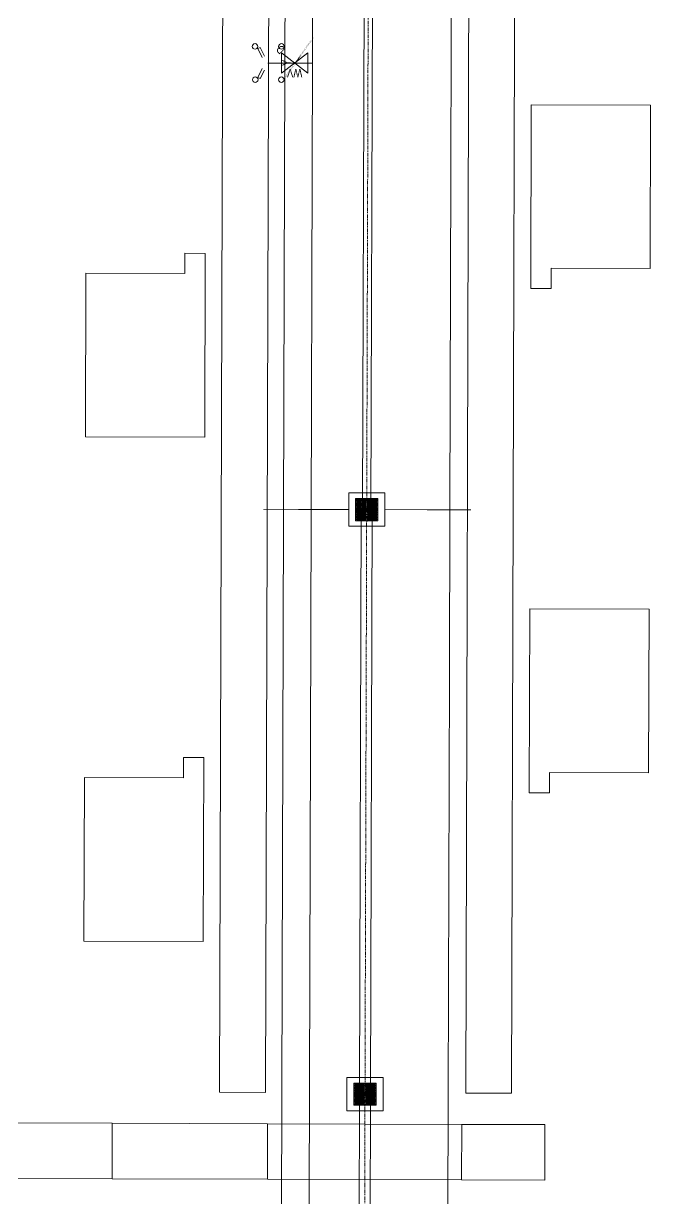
# Model space of a CAD drawing. Header units: feet. Extents: x 2383389 to 2386040, y 1992760 to 1995674.
# Drawn here: x 2384750.3 to 2384863.3, y 1993427.6 to 1993639.5 of the extents above; entities that cross this region are included whole.
import ezdxf
from ezdxf.enums import TextEntityAlignment as Align
from ezdxf.lldxf.tags import DXFTag

# ---------------------------------------------------------------- set-up
doc = ezdxf.new("R2010")
doc.units = ezdxf.units.FT
doc.header["$MEASUREMENT"] = 0
doc.linetypes.add('PHANTOM2', pattern=[1.25, 0.625, -0.125, 0.125, -0.125, 0.125, -0.125])
for name, color, linetype, lineweight in [('C-BLDG-SLAB', 140, 'Continuous', 0), ('C-FIRE-PIPE-12IN', 140, "UT-FIRE12''", 0), ('C-FIRE-STRC', 140, 'Continuous', 0)]:
    doc.layers.add(name, color=color, linetype=linetype, lineweight=lineweight)
for name, color, linetype, lineweight, true_color in [('C-PRKG-CONC', 1, 'Continuous', 0, 0xff0000), ('C-STRM-PIPE', 7, 'Continuous', 0, 0x00cc33), ('C-STRM-PIPE-PH2', 7, 'Continuous', 0, 0x00cc33), ('C-STRM-STRC', 7, 'Continuous', 0, 0x00cc33)]:
    doc.layers.add(name, color=color, linetype=linetype, lineweight=lineweight, true_color=true_color)
doc.layers.add('CJ-TOPO-PIPE', color=11, linetype='PHANTOM2')
doc.layers.add('CJ-TOPO-PIPE-RACK', color=8, linetype='Continuous')
doc.styles.add('_sys_ls_Arial Narrow', font='ARIALN.TTF', dxfattribs={"height": 1})
doc.styles.add('PFI_100', font='ARIALN.TTF', dxfattribs={"height": 0.03048})
tags = doc.linetypes.add("UT-FIRE12''", pattern='A,1.25,-0.05,["12\'\'F",_sys_ls_Arial Narrow,S=0.1,R=0,X=-0.05,Y=-0.04],-0.2', length=1.5).pattern_tags.tags
tags[15:16] = [DXFTag(74, 4), DXFTag(75, 0), DXFTag(340, '0'), DXFTag(46, 0.03937), DXFTag(50, 0.0), DXFTag(44, 0.0), DXFTag(45, 0.0)]
tags[4:5] = [DXFTag(74, 4), DXFTag(75, 0), DXFTag(340, '0'), DXFTag(46, 0.03937), DXFTag(50, 0.0), DXFTag(44, 0.0), DXFTag(45, 0.0)]

msp = doc.modelspace()

# ---------------------------------------------------------------- linework, layer by layer
at = {"layer": 'C-BLDG-SLAB', "flags": 128}
for points in [[(2384841.83684, 1993624.85704), (2384841.7401, 1993591.69051), (2384845.40675, 1993591.67981), (2384845.41744, 1993595.34647), (2384863.2507, 1993595.29445), (2384863.33675, 1993624.79432)], [(2384782.97747, 1993564.87506), (2384783.07421, 1993598.04158), (2384779.40756, 1993598.05228), (2384779.39687, 1993594.38563), (2384761.56361, 1993594.43765), (2384761.47756, 1993564.93777)], [(2384841.57153, 1993533.89909), (2384841.47478, 1993500.73256), (2384845.14144, 1993500.72187), (2384845.15213, 1993504.38852), (2384862.98539, 1993504.3365), (2384863.07144, 1993533.83638)], [(2384782.71216, 1993473.91711), (2384782.8089, 1993507.08364), (2384779.14225, 1993507.09433), (2384779.13156, 1993503.42768), (2384761.2983, 1993503.4797), (2384761.21225, 1993473.97982)]]:
    msp.add_lwpolyline(points, close=True, dxfattribs=at)
at = {"layer": 'C-FIRE-PIPE-12IN'}
msp.add_lwpolyline([(2384800.12693, 1992850.13847), (2384803.2604, 1993921.86638)], dxfattribs=at)
at = {"layer": 'C-FIRE-PIPE-12IN', "flags": 128}
msp.add_lwpolyline([(2384794.37498, 1993632.36139), (2384802.41395, 1993632.36139)], dxfattribs=at)
at = {"layer": 'C-FIRE-STRC', "linetype": 'ByBlock', "lineweight": 0}
for p, q in [((2384792.96873, 1993635.17389), (2384792.54947, 1993634.96425)), ((2384792.54947, 1993634.96425), (2384793.36268, 1993633.33784)), ((2384793.74609, 1993633.61917), (2384792.96873, 1993635.17389)), ((2384796.79485, 1993630.51237), (2384801.57917, 1993634.21041)), ((2384796.79485, 1993634.21041), (2384796.79485, 1993630.51237)), ((2384801.57917, 1993630.51237), (2384796.79485, 1993634.21041)), ((2384801.57917, 1993634.21041), (2384801.57917, 1993630.51237)), ((2384793.36291, 1993631.38539), (2384792.54947, 1993629.75852)), ((2384792.96873, 1993629.54889), (2384792.54947, 1993629.75852)), ((2384793.74609, 1993631.1036), (2384792.96873, 1993629.54889))]:
    msp.add_line(p, q, dxfattribs=at)
at = {"layer": 'C-FIRE-STRC'}
for centre in [(2384792.042, 1993635.36139), (2384796.80615, 1993635.36139), (2384792.08537, 1993629.36139), (2384796.79267, 1993629.36139)]:
    msp.add_circle(centre, 0.5, dxfattribs=at)
at = {"layer": 'C-PRKG-CONC'}
for points, elevation in [([(2384826.0338, 1993159.33363), (2384826.21086, 1993220.0346), (2384826.29897, 1993250.24421), (2384826.4763, 1993311.03752), (2384826.5645, 1993341.27589), (2384826.74156, 1993401.97764), (2384826.87093, 1993446.33121), (2384827.0911, 1993521.81217), (2384827.17903, 1993551.95854), (2384827.35626, 1993612.71837), (2384827.42438, 1993636.07419), (2384827.68971, 1993727.03678)], 284.15485), ([(2384797.46185, 1993648.96193), (2384797.35627, 1993612.76711), (2384796.872, 1993446.74059), (2384796.74103, 1993401.84086), (2384796.56258, 1993340.66034), (2384796.29833, 1993250.06818), (2384796.21131, 1993220.23498), (2384795.94525, 1993129.02104)], 280.58)]:
    msp.add_lwpolyline(points, dxfattribs=dict(at, elevation=elevation))
at = {"layer": 'C-PRKG-CONC', "flags": 128}
for points in [[(2384838.88908, 1993658.0434), (2384838.27223, 1993446.56709), (2384830.02008, 1993446.59116)], [(2384786.25908, 1993649.22965), (2384785.66839, 1993446.72053)], [(2384793.91835, 1993446.69622), (2384794.50904, 1993649.20559)], [(2384838.86292, 1993649.07622), (2384830.61296, 1993649.10028), (2384830.02227, 1993446.59116)], [(2384785.66839, 1993446.72053), (2384794.00168, 1993446.69622)]]:
    msp.add_lwpolyline(points, dxfattribs=at)
at = {"layer": 'C-STRM-PIPE', "color": 102, "linetype": 'Continuous', "lineweight": 0, "true_color": 0x00cc33}
for p, q in [((2384811.71298, 1993649.32964), (2384811.42858, 1993551.8257)), ((2384813.21298, 1993649.32527), (2384812.92857, 1993551.82133)), ((2384811.17858, 1993551.82643), (2384810.87104, 1993446.39156)), ((2384813.17857, 1993551.8206), (2384812.87103, 1993446.38572)), ((2384810.87104, 1993446.39156), (2384810.5635, 1993340.95606)), ((2384812.87103, 1993446.38572), (2384812.56349, 1993340.95023))]:
    msp.add_line(p, q, dxfattribs=at)
at = {"layer": 'C-STRM-PIPE-PH2', "const_width": 0.1524, "flags": 128}
for points in [[(2384808.9265, 1993551.83075), (2384793.55847, 1993551.87557)], [(2384815.42649, 1993551.81932), (2384830.99574, 1993551.7739)]]:
    msp.add_lwpolyline(points, dxfattribs=at)
at = {"layer": 'C-STRM-STRC'}
for points in [[(2384815.42997, 1993554.822, 0), (2384815.42717, 1993548.822, 0), (2384808.92717, 1993548.82503, 0), (2384808.92997, 1993554.82503, 0), (2384815.42997, 1993554.822, 0)], [(2384814.17951, 1993553.82258, 0), (2384814.17764, 1993549.82258, 0), (2384810.17764, 1993549.82445, 0), (2384810.17951, 1993553.82445, 0), (2384814.17951, 1993553.82258, 0)], [(2384810.32618, 1993553.00085, 0), (2384810.32612, 1993552.8734, 0), (2384811.13985, 1993552.87302, 0), (2384811.13991, 1993553.00047, 0), (2384810.32618, 1993553.00085, 0)], [(2384810.32629, 1993553.22634, 0), (2384810.32623, 1993553.09889, 0), (2384811.13995, 1993553.09851, 0), (2384811.14001, 1993553.22596, 0), (2384810.32629, 1993553.22634, 0)], [(2384810.32639, 1993553.45183, 0), (2384810.32633, 1993553.32438, 0), (2384811.14006, 1993553.324, 0), (2384811.14012, 1993553.45145, 0), (2384810.32639, 1993553.45183, 0)], [(2384810.3265, 1993553.67732, 0), (2384810.32644, 1993553.54987, 0), (2384811.14016, 1993553.54949, 0), (2384811.14022, 1993553.67694, 0), (2384810.3265, 1993553.67732, 0)], [(2384811.21834, 1993553.00043, 0), (2384811.21828, 1993552.87298, 0), (2384812.032, 1993552.8726, 0), (2384812.03206, 1993553.00005, 0), (2384811.21834, 1993553.00043, 0)], [(2384811.21844, 1993553.22592, 0), (2384811.21838, 1993553.09847, 0), (2384812.03211, 1993553.09809, 0), (2384812.03217, 1993553.22554, 0), (2384811.21844, 1993553.22592, 0)], [(2384811.21855, 1993553.45141, 0), (2384811.21849, 1993553.32396, 0), (2384812.03221, 1993553.32358, 0), (2384812.03227, 1993553.45103, 0), (2384811.21855, 1993553.45141, 0)], [(2384811.21865, 1993553.6769, 0), (2384811.21859, 1993553.54945, 0), (2384812.03232, 1993553.54907, 0), (2384812.03238, 1993553.67652, 0), (2384811.21865, 1993553.6769, 0)], [(2384812.32618, 1993552.99992, 0), (2384812.32612, 1993552.87247, 0), (2384813.13985, 1993552.87209, 0), (2384813.13991, 1993552.99954, 0), (2384812.32618, 1993552.99992, 0)], [(2384812.32629, 1993553.22541, 0), (2384812.32623, 1993553.09796, 0), (2384813.13995, 1993553.09758, 0), (2384813.14001, 1993553.22503, 0), (2384812.32629, 1993553.22541, 0)], [(2384812.32639, 1993553.4509, 0), (2384812.32633, 1993553.32345, 0), (2384813.14006, 1993553.32307, 0), (2384813.14012, 1993553.45052, 0), (2384812.32639, 1993553.4509, 0)], [(2384812.3265, 1993553.67639, 0), (2384812.32644, 1993553.54894, 0), (2384813.14016, 1993553.54856, 0), (2384813.14022, 1993553.67601, 0), (2384812.3265, 1993553.67639, 0)], [(2384813.21834, 1993552.9995, 0), (2384813.21828, 1993552.87205, 0), (2384814.032, 1993552.87167, 0), (2384814.03206, 1993552.99912, 0), (2384813.21834, 1993552.9995, 0)], [(2384813.21844, 1993553.22499, 0), (2384813.21838, 1993553.09754, 0), (2384814.03211, 1993553.09716, 0), (2384814.03217, 1993553.22461, 0), (2384813.21844, 1993553.22499, 0)], [(2384813.21855, 1993553.45048, 0), (2384813.21849, 1993553.32303, 0), (2384814.03221, 1993553.32265, 0), (2384814.03227, 1993553.4501, 0), (2384813.21855, 1993553.45048, 0)], [(2384813.21865, 1993553.67597, 0), (2384813.21859, 1993553.54852, 0), (2384814.03232, 1993553.54814, 0), (2384814.03238, 1993553.67559, 0), (2384813.21865, 1993553.67597, 0)], [(2384810.32514, 1993550.77536, 0), (2384810.32508, 1993550.64791, 0), (2384811.13881, 1993550.64753, 0), (2384811.13887, 1993550.77498, 0), (2384810.32514, 1993550.77536, 0)], [(2384810.32525, 1993551.00085, 0), (2384810.32519, 1993550.8734, 0), (2384811.13891, 1993550.87302, 0), (2384811.13897, 1993551.00047, 0), (2384810.32525, 1993551.00085, 0)], [(2384810.32535, 1993551.22634, 0), (2384810.32529, 1993551.09889, 0), (2384811.13902, 1993551.09851, 0), (2384811.13908, 1993551.22596, 0), (2384810.32535, 1993551.22634, 0)], [(2384810.32546, 1993551.45183, 0), (2384810.3254, 1993551.32438, 0), (2384811.13912, 1993551.324, 0), (2384811.13918, 1993551.45145, 0), (2384810.32546, 1993551.45183, 0)], [(2384810.32556, 1993551.67732, 0), (2384810.3255, 1993551.54987, 0), (2384811.13923, 1993551.54949, 0), (2384811.13929, 1993551.67694, 0), (2384810.32556, 1993551.67732, 0)], [(2384810.32566, 1993551.8734, 0), (2384810.3256, 1993551.74595, 0), (2384811.13932, 1993551.74557, 0), (2384811.13938, 1993551.87302, 0), (2384810.32566, 1993551.8734, 0)], [(2384810.32576, 1993552.09889, 0), (2384810.3257, 1993551.97144, 0), (2384811.13943, 1993551.97106, 0), (2384811.13949, 1993552.09851, 0), (2384810.32576, 1993552.09889, 0)], [(2384810.32587, 1993552.32438, 0), (2384810.32581, 1993552.19693, 0), (2384811.13953, 1993552.19655, 0), (2384811.13959, 1993552.324, 0), (2384810.32587, 1993552.32438, 0)], [(2384810.32597, 1993552.54987, 0), (2384810.32591, 1993552.42242, 0), (2384811.13964, 1993552.42204, 0), (2384811.1397, 1993552.54949, 0), (2384810.32597, 1993552.54987, 0)], [(2384810.32608, 1993552.77536, 0), (2384810.32602, 1993552.64791, 0), (2384811.13974, 1993552.64753, 0), (2384811.1398, 1993552.77498, 0), (2384810.32608, 1993552.77536, 0)], [(2384811.2173, 1993550.77494, 0), (2384811.21724, 1993550.64749, 0), (2384812.03097, 1993550.64711, 0), (2384812.03103, 1993550.77456, 0), (2384811.2173, 1993550.77494, 0)], [(2384811.21741, 1993551.00043, 0), (2384811.21735, 1993550.87298, 0), (2384812.03107, 1993550.8726, 0), (2384812.03113, 1993551.00005, 0), (2384811.21741, 1993551.00043, 0)], [(2384811.21751, 1993551.22592, 0), (2384811.21745, 1993551.09847, 0), (2384812.03118, 1993551.09809, 0), (2384812.03124, 1993551.22554, 0), (2384811.21751, 1993551.22592, 0)], [(2384811.21762, 1993551.45141, 0), (2384811.21756, 1993551.32396, 0), (2384812.03128, 1993551.32358, 0), (2384812.03134, 1993551.45103, 0), (2384811.21762, 1993551.45141, 0)], [(2384811.21772, 1993551.6769, 0), (2384811.21766, 1993551.54945, 0), (2384812.03139, 1993551.54907, 0), (2384812.03145, 1993551.67652, 0), (2384811.21772, 1993551.6769, 0)], [(2384811.21781, 1993551.87298, 0), (2384811.21775, 1993551.74553, 0), (2384812.03148, 1993551.74515, 0), (2384812.03154, 1993551.8726, 0), (2384811.21781, 1993551.87298, 0)], [(2384811.21792, 1993552.09847, 0), (2384811.21786, 1993551.97102, 0), (2384812.03158, 1993551.97064, 0), (2384812.03164, 1993552.09809, 0), (2384811.21792, 1993552.09847, 0)], [(2384811.21802, 1993552.32396, 0), (2384811.21796, 1993552.19651, 0), (2384812.03169, 1993552.19613, 0), (2384812.03175, 1993552.32358, 0), (2384811.21802, 1993552.32396, 0)], [(2384811.21813, 1993552.54945, 0), (2384811.21807, 1993552.422, 0), (2384812.03179, 1993552.42162, 0), (2384812.03185, 1993552.54907, 0), (2384811.21813, 1993552.54945, 0)], [(2384811.21823, 1993552.77494, 0), (2384811.21817, 1993552.64749, 0), (2384812.0319, 1993552.64711, 0), (2384812.03196, 1993552.77456, 0), (2384811.21823, 1993552.77494, 0)], [(2384812.32514, 1993550.77443, 0), (2384812.32508, 1993550.64698, 0), (2384813.13881, 1993550.6466, 0), (2384813.13887, 1993550.77405, 0), (2384812.32514, 1993550.77443, 0)], [(2384812.32525, 1993550.99992, 0), (2384812.32519, 1993550.87247, 0), (2384813.13891, 1993550.87209, 0), (2384813.13897, 1993550.99954, 0), (2384812.32525, 1993550.99992, 0)], [(2384812.32535, 1993551.22541, 0), (2384812.32529, 1993551.09796, 0), (2384813.13902, 1993551.09758, 0), (2384813.13908, 1993551.22503, 0), (2384812.32535, 1993551.22541, 0)], [(2384812.32546, 1993551.4509, 0), (2384812.3254, 1993551.32345, 0), (2384813.13912, 1993551.32307, 0), (2384813.13918, 1993551.45052, 0), (2384812.32546, 1993551.4509, 0)], [(2384812.32556, 1993551.67639, 0), (2384812.3255, 1993551.54894, 0), (2384813.13923, 1993551.54856, 0), (2384813.13929, 1993551.67601, 0), (2384812.32556, 1993551.67639, 0)], [(2384812.32566, 1993551.87247, 0), (2384812.3256, 1993551.74502, 0), (2384813.13932, 1993551.74464, 0), (2384813.13938, 1993551.87209, 0), (2384812.32566, 1993551.87247, 0)], [(2384812.32576, 1993552.09796, 0), (2384812.3257, 1993551.97051, 0), (2384813.13943, 1993551.97013, 0), (2384813.13949, 1993552.09758, 0), (2384812.32576, 1993552.09796, 0)], [(2384812.32587, 1993552.32345, 0), (2384812.32581, 1993552.196, 0), (2384813.13953, 1993552.19562, 0), (2384813.13959, 1993552.32307, 0), (2384812.32587, 1993552.32345, 0)], [(2384812.32597, 1993552.54894, 0), (2384812.32591, 1993552.42149, 0), (2384813.13964, 1993552.42111, 0), (2384813.1397, 1993552.54856, 0), (2384812.32597, 1993552.54894, 0)], [(2384812.32608, 1993552.77443, 0), (2384812.32602, 1993552.64698, 0), (2384813.13974, 1993552.6466, 0), (2384813.1398, 1993552.77405, 0), (2384812.32608, 1993552.77443, 0)], [(2384813.2173, 1993550.77401, 0), (2384813.21724, 1993550.64656, 0), (2384814.03097, 1993550.64618, 0), (2384814.03103, 1993550.77363, 0), (2384813.2173, 1993550.77401, 0)], [(2384813.21741, 1993550.9995, 0), (2384813.21735, 1993550.87205, 0), (2384814.03107, 1993550.87167, 0), (2384814.03113, 1993550.99912, 0), (2384813.21741, 1993550.9995, 0)], [(2384813.21751, 1993551.22499, 0), (2384813.21745, 1993551.09754, 0), (2384814.03118, 1993551.09716, 0), (2384814.03124, 1993551.22461, 0), (2384813.21751, 1993551.22499, 0)], [(2384813.21762, 1993551.45048, 0), (2384813.21756, 1993551.32303, 0), (2384814.03128, 1993551.32265, 0), (2384814.03134, 1993551.4501, 0), (2384813.21762, 1993551.45048, 0)], [(2384813.21772, 1993551.67597, 0), (2384813.21766, 1993551.54852, 0), (2384814.03139, 1993551.54814, 0), (2384814.03145, 1993551.67559, 0), (2384813.21772, 1993551.67597, 0)], [(2384813.21781, 1993551.87205, 0), (2384813.21775, 1993551.7446, 0), (2384814.03148, 1993551.74422, 0), (2384814.03154, 1993551.87167, 0), (2384813.21781, 1993551.87205, 0)], [(2384813.21792, 1993552.09754, 0), (2384813.21786, 1993551.97009, 0), (2384814.03158, 1993551.96971, 0), (2384814.03164, 1993552.09716, 0), (2384813.21792, 1993552.09754, 0)], [(2384813.21802, 1993552.32303, 0), (2384813.21796, 1993552.19558, 0), (2384814.03169, 1993552.1952, 0), (2384814.03175, 1993552.32265, 0), (2384813.21802, 1993552.32303, 0)], [(2384813.21813, 1993552.54852, 0), (2384813.21807, 1993552.42107, 0), (2384814.03179, 1993552.42069, 0), (2384814.03185, 1993552.54814, 0), (2384813.21813, 1993552.54852, 0)], [(2384813.21823, 1993552.77401, 0), (2384813.21817, 1993552.64656, 0), (2384814.0319, 1993552.64618, 0), (2384814.03196, 1993552.77363, 0), (2384813.21823, 1993552.77401, 0)], [(2384810.32483, 1993550.09889, 0), (2384810.32477, 1993549.97144, 0), (2384811.13849, 1993549.97106, 0), (2384811.13855, 1993550.09851, 0), (2384810.32483, 1993550.09889, 0)], [(2384810.32493, 1993550.32438, 0), (2384810.32487, 1993550.19693, 0), (2384811.1386, 1993550.19655, 0), (2384811.13866, 1993550.324, 0), (2384810.32493, 1993550.32438, 0)], [(2384810.32504, 1993550.54987, 0), (2384810.32498, 1993550.42242, 0), (2384811.1387, 1993550.42204, 0), (2384811.13876, 1993550.54949, 0), (2384810.32504, 1993550.54987, 0)], [(2384811.21698, 1993550.09847, 0), (2384811.21693, 1993549.97102, 0), (2384812.03065, 1993549.97064, 0), (2384812.03071, 1993550.09809, 0), (2384811.21698, 1993550.09847, 0)], [(2384811.21709, 1993550.32396, 0), (2384811.21703, 1993550.19651, 0), (2384812.03076, 1993550.19613, 0), (2384812.03082, 1993550.32358, 0), (2384811.21709, 1993550.32396, 0)], [(2384811.2172, 1993550.54945, 0), (2384811.21714, 1993550.422, 0), (2384812.03086, 1993550.42162, 0), (2384812.03092, 1993550.54907, 0), (2384811.2172, 1993550.54945, 0)], [(2384812.32483, 1993550.09796, 0), (2384812.32477, 1993549.97051, 0), (2384813.13849, 1993549.97013, 0), (2384813.13855, 1993550.09758, 0), (2384812.32483, 1993550.09796, 0)], [(2384812.32493, 1993550.32345, 0), (2384812.32487, 1993550.196, 0), (2384813.1386, 1993550.19562, 0), (2384813.13866, 1993550.32307, 0), (2384812.32493, 1993550.32345, 0)], [(2384812.32504, 1993550.54894, 0), (2384812.32498, 1993550.42149, 0), (2384813.1387, 1993550.42111, 0), (2384813.13876, 1993550.54856, 0), (2384812.32504, 1993550.54894, 0)], [(2384813.21698, 1993550.09754, 0), (2384813.21693, 1993549.97009, 0), (2384814.03065, 1993549.96971, 0), (2384814.03071, 1993550.09716, 0), (2384813.21698, 1993550.09754, 0)], [(2384813.21709, 1993550.32303, 0), (2384813.21703, 1993550.19558, 0), (2384814.03076, 1993550.1952, 0), (2384814.03082, 1993550.32265, 0), (2384813.21709, 1993550.32303, 0)], [(2384813.21719, 1993550.54852, 0), (2384813.21714, 1993550.42107, 0), (2384814.03086, 1993550.42069, 0), (2384814.03092, 1993550.54814, 0), (2384813.21719, 1993550.54852, 0)], [(2384815.12103, 1993449.38864, 0), (2384815.12103, 1993443.38864, 0), (2384808.62103, 1993443.38864, 0), (2384808.62103, 1993449.38864, 0), (2384815.12103, 1993449.38864, 0)], [(2384813.87103, 1993448.38864, 0), (2384813.87103, 1993444.38864, 0), (2384809.87103, 1993444.38864, 0), (2384809.87103, 1993448.38864, 0), (2384813.87103, 1993448.38864, 0)], [(2384810.01809, 1993448.24158, 0), (2384810.01809, 1993448.11413, 0), (2384810.83182, 1993448.11413, 0), (2384810.83182, 1993448.24158, 0), (2384810.01809, 1993448.24158, 0)], [(2384810.01809, 1993448.01609, 0), (2384810.01809, 1993447.88864, 0), (2384810.83182, 1993447.88864, 0), (2384810.83182, 1993448.01609, 0), (2384810.01809, 1993448.01609, 0)], [(2384810.01809, 1993447.7906, 0), (2384810.01809, 1993447.66315, 0), (2384810.83182, 1993447.66315, 0), (2384810.83182, 1993447.7906, 0), (2384810.01809, 1993447.7906, 0)], [(2384810.01809, 1993447.56511, 0), (2384810.01809, 1993447.43766, 0), (2384810.83182, 1993447.43766, 0), (2384810.83182, 1993447.56511, 0), (2384810.01809, 1993447.56511, 0)], [(2384810.01809, 1993447.33962, 0), (2384810.01809, 1993447.21217, 0), (2384810.83182, 1993447.21217, 0), (2384810.83182, 1993447.33962, 0), (2384810.01809, 1993447.33962, 0)], [(2384810.01809, 1993447.11413, 0), (2384810.01809, 1993446.98668, 0), (2384810.83182, 1993446.98668, 0), (2384810.83182, 1993447.11413, 0), (2384810.01809, 1993447.11413, 0)], [(2384810.01809, 1993446.88864, 0), (2384810.01809, 1993446.76119, 0), (2384810.83182, 1993446.76119, 0), (2384810.83182, 1993446.88864, 0), (2384810.01809, 1993446.88864, 0)], [(2384810.91025, 1993448.24158, 0), (2384810.91025, 1993448.11413, 0), (2384811.72398, 1993448.11413, 0), (2384811.72398, 1993448.24158, 0), (2384810.91025, 1993448.24158, 0)], [(2384810.91025, 1993448.01609, 0), (2384810.91025, 1993447.88864, 0), (2384811.72398, 1993447.88864, 0), (2384811.72398, 1993448.01609, 0), (2384810.91025, 1993448.01609, 0)], [(2384810.91025, 1993447.7906, 0), (2384810.91025, 1993447.66315, 0), (2384811.72398, 1993447.66315, 0), (2384811.72398, 1993447.7906, 0), (2384810.91025, 1993447.7906, 0)], [(2384810.91025, 1993447.56511, 0), (2384810.91025, 1993447.43766, 0), (2384811.72398, 1993447.43766, 0), (2384811.72398, 1993447.56511, 0), (2384810.91025, 1993447.56511, 0)], [(2384810.91025, 1993447.33962, 0), (2384810.91025, 1993447.21217, 0), (2384811.72398, 1993447.21217, 0), (2384811.72398, 1993447.33962, 0), (2384810.91025, 1993447.33962, 0)], [(2384810.91025, 1993447.11413, 0), (2384810.91025, 1993446.98668, 0), (2384811.72398, 1993446.98668, 0), (2384811.72398, 1993447.11413, 0), (2384810.91025, 1993447.11413, 0)], [(2384810.91025, 1993446.88864, 0), (2384810.91025, 1993446.76119, 0), (2384811.72398, 1993446.76119, 0), (2384811.72398, 1993446.88864, 0), (2384810.91025, 1993446.88864, 0)], [(2384812.01809, 1993448.24158, 0), (2384812.01809, 1993448.11413, 0), (2384812.83182, 1993448.11413, 0), (2384812.83182, 1993448.24158, 0), (2384812.01809, 1993448.24158, 0)], [(2384812.01809, 1993448.01609, 0), (2384812.01809, 1993447.88864, 0), (2384812.83182, 1993447.88864, 0), (2384812.83182, 1993448.01609, 0), (2384812.01809, 1993448.01609, 0)], [(2384812.01809, 1993447.7906, 0), (2384812.01809, 1993447.66315, 0), (2384812.83182, 1993447.66315, 0), (2384812.83182, 1993447.7906, 0), (2384812.01809, 1993447.7906, 0)], [(2384812.01809, 1993447.56511, 0), (2384812.01809, 1993447.43766, 0), (2384812.83182, 1993447.43766, 0), (2384812.83182, 1993447.56511, 0), (2384812.01809, 1993447.56511, 0)], [(2384812.01809, 1993447.33962, 0), (2384812.01809, 1993447.21217, 0), (2384812.83182, 1993447.21217, 0), (2384812.83182, 1993447.33962, 0), (2384812.01809, 1993447.33962, 0)], [(2384812.01809, 1993447.11413, 0), (2384812.01809, 1993446.98668, 0), (2384812.83182, 1993446.98668, 0), (2384812.83182, 1993447.11413, 0), (2384812.01809, 1993447.11413, 0)], [(2384812.01809, 1993446.88864, 0), (2384812.01809, 1993446.76119, 0), (2384812.83182, 1993446.76119, 0), (2384812.83182, 1993446.88864, 0), (2384812.01809, 1993446.88864, 0)], [(2384812.91025, 1993448.24158, 0), (2384812.91025, 1993448.11413, 0), (2384813.72398, 1993448.11413, 0), (2384813.72398, 1993448.24158, 0), (2384812.91025, 1993448.24158, 0)], [(2384812.91025, 1993448.01609, 0), (2384812.91025, 1993447.88864, 0), (2384813.72398, 1993447.88864, 0), (2384813.72398, 1993448.01609, 0), (2384812.91025, 1993448.01609, 0)], [(2384812.91025, 1993447.7906, 0), (2384812.91025, 1993447.66315, 0), (2384813.72398, 1993447.66315, 0), (2384813.72398, 1993447.7906, 0), (2384812.91025, 1993447.7906, 0)], [(2384812.91025, 1993447.56511, 0), (2384812.91025, 1993447.43766, 0), (2384813.72398, 1993447.43766, 0), (2384813.72398, 1993447.56511, 0), (2384812.91025, 1993447.56511, 0)], [(2384812.91025, 1993447.33962, 0), (2384812.91025, 1993447.21217, 0), (2384813.72398, 1993447.21217, 0), (2384813.72398, 1993447.33962, 0), (2384812.91025, 1993447.33962, 0)], [(2384812.91025, 1993447.11413, 0), (2384812.91025, 1993446.98668, 0), (2384813.72398, 1993446.98668, 0), (2384813.72398, 1993447.11413, 0), (2384812.91025, 1993447.11413, 0)], [(2384812.91025, 1993446.88864, 0), (2384812.91025, 1993446.76119, 0), (2384813.72398, 1993446.76119, 0), (2384813.72398, 1993446.88864, 0), (2384812.91025, 1993446.88864, 0)], [(2384810.01809, 1993446.66315, 0), (2384810.01809, 1993446.5357, 0), (2384810.83182, 1993446.5357, 0), (2384810.83182, 1993446.66315, 0), (2384810.01809, 1993446.66315, 0)], [(2384810.01809, 1993446.43766, 0), (2384810.01809, 1993446.31021, 0), (2384810.83182, 1993446.31021, 0), (2384810.83182, 1993446.43766, 0), (2384810.01809, 1993446.43766, 0)], [(2384810.01809, 1993446.24158, 0), (2384810.01809, 1993446.11413, 0), (2384810.83182, 1993446.11413, 0), (2384810.83182, 1993446.24158, 0), (2384810.01809, 1993446.24158, 0)], [(2384810.01809, 1993446.01609, 0), (2384810.01809, 1993445.88864, 0), (2384810.83182, 1993445.88864, 0), (2384810.83182, 1993446.01609, 0), (2384810.01809, 1993446.01609, 0)], [(2384810.01809, 1993445.7906, 0), (2384810.01809, 1993445.66315, 0), (2384810.83182, 1993445.66315, 0), (2384810.83182, 1993445.7906, 0), (2384810.01809, 1993445.7906, 0)], [(2384810.01809, 1993445.56511, 0), (2384810.01809, 1993445.43766, 0), (2384810.83182, 1993445.43766, 0), (2384810.83182, 1993445.56511, 0), (2384810.01809, 1993445.56511, 0)], [(2384810.01809, 1993445.33962, 0), (2384810.01809, 1993445.21217, 0), (2384810.83182, 1993445.21217, 0), (2384810.83182, 1993445.33962, 0), (2384810.01809, 1993445.33962, 0)], [(2384810.01809, 1993445.11413, 0), (2384810.01809, 1993444.98668, 0), (2384810.83182, 1993444.98668, 0), (2384810.83182, 1993445.11413, 0), (2384810.01809, 1993445.11413, 0)], [(2384810.01809, 1993444.88864, 0), (2384810.01809, 1993444.76119, 0), (2384810.83182, 1993444.76119, 0), (2384810.83182, 1993444.88864, 0), (2384810.01809, 1993444.88864, 0)], [(2384810.91025, 1993446.66315, 0), (2384810.91025, 1993446.5357, 0), (2384811.72398, 1993446.5357, 0), (2384811.72398, 1993446.66315, 0), (2384810.91025, 1993446.66315, 0)], [(2384810.91025, 1993446.43766, 0), (2384810.91025, 1993446.31021, 0), (2384811.72398, 1993446.31021, 0), (2384811.72398, 1993446.43766, 0), (2384810.91025, 1993446.43766, 0)], [(2384810.91025, 1993446.24158, 0), (2384810.91025, 1993446.11413, 0), (2384811.72398, 1993446.11413, 0), (2384811.72398, 1993446.24158, 0), (2384810.91025, 1993446.24158, 0)], [(2384810.91025, 1993446.01609, 0), (2384810.91025, 1993445.88864, 0), (2384811.72398, 1993445.88864, 0), (2384811.72398, 1993446.01609, 0), (2384810.91025, 1993446.01609, 0)], [(2384810.91025, 1993445.7906, 0), (2384810.91025, 1993445.66315, 0), (2384811.72398, 1993445.66315, 0), (2384811.72398, 1993445.7906, 0), (2384810.91025, 1993445.7906, 0)], [(2384810.91025, 1993445.56511, 0), (2384810.91025, 1993445.43766, 0), (2384811.72398, 1993445.43766, 0), (2384811.72398, 1993445.56511, 0), (2384810.91025, 1993445.56511, 0)], [(2384810.91025, 1993445.33962, 0), (2384810.91025, 1993445.21217, 0), (2384811.72398, 1993445.21217, 0), (2384811.72398, 1993445.33962, 0), (2384810.91025, 1993445.33962, 0)], [(2384810.91025, 1993445.11413, 0), (2384810.91025, 1993444.98668, 0), (2384811.72398, 1993444.98668, 0), (2384811.72398, 1993445.11413, 0), (2384810.91025, 1993445.11413, 0)], [(2384810.91025, 1993444.88864, 0), (2384810.91025, 1993444.76119, 0), (2384811.72398, 1993444.76119, 0), (2384811.72398, 1993444.88864, 0), (2384810.91025, 1993444.88864, 0)], [(2384812.01809, 1993446.66315, 0), (2384812.01809, 1993446.5357, 0), (2384812.83182, 1993446.5357, 0), (2384812.83182, 1993446.66315, 0), (2384812.01809, 1993446.66315, 0)], [(2384812.01809, 1993446.43766, 0), (2384812.01809, 1993446.31021, 0), (2384812.83182, 1993446.31021, 0), (2384812.83182, 1993446.43766, 0), (2384812.01809, 1993446.43766, 0)], [(2384812.01809, 1993446.24158, 0), (2384812.01809, 1993446.11413, 0), (2384812.83182, 1993446.11413, 0), (2384812.83182, 1993446.24158, 0), (2384812.01809, 1993446.24158, 0)], [(2384812.01809, 1993446.01609, 0), (2384812.01809, 1993445.88864, 0), (2384812.83182, 1993445.88864, 0), (2384812.83182, 1993446.01609, 0), (2384812.01809, 1993446.01609, 0)], [(2384812.01809, 1993445.7906, 0), (2384812.01809, 1993445.66315, 0), (2384812.83182, 1993445.66315, 0), (2384812.83182, 1993445.7906, 0), (2384812.01809, 1993445.7906, 0)], [(2384812.01809, 1993445.56511, 0), (2384812.01809, 1993445.43766, 0), (2384812.83182, 1993445.43766, 0), (2384812.83182, 1993445.56511, 0), (2384812.01809, 1993445.56511, 0)], [(2384812.01809, 1993445.33962, 0), (2384812.01809, 1993445.21217, 0), (2384812.83182, 1993445.21217, 0), (2384812.83182, 1993445.33962, 0), (2384812.01809, 1993445.33962, 0)], [(2384812.01809, 1993445.11413, 0), (2384812.01809, 1993444.98668, 0), (2384812.83182, 1993444.98668, 0), (2384812.83182, 1993445.11413, 0), (2384812.01809, 1993445.11413, 0)], [(2384812.01809, 1993444.88864, 0), (2384812.01809, 1993444.76119, 0), (2384812.83182, 1993444.76119, 0), (2384812.83182, 1993444.88864, 0), (2384812.01809, 1993444.88864, 0)], [(2384812.91025, 1993446.66315, 0), (2384812.91025, 1993446.5357, 0), (2384813.72398, 1993446.5357, 0), (2384813.72398, 1993446.66315, 0), (2384812.91025, 1993446.66315, 0)], [(2384812.91025, 1993446.43766, 0), (2384812.91025, 1993446.31021, 0), (2384813.72398, 1993446.31021, 0), (2384813.72398, 1993446.43766, 0), (2384812.91025, 1993446.43766, 0)], [(2384812.91025, 1993446.24158, 0), (2384812.91025, 1993446.11413, 0), (2384813.72398, 1993446.11413, 0), (2384813.72398, 1993446.24158, 0), (2384812.91025, 1993446.24158, 0)], [(2384812.91025, 1993446.01609, 0), (2384812.91025, 1993445.88864, 0), (2384813.72398, 1993445.88864, 0), (2384813.72398, 1993446.01609, 0), (2384812.91025, 1993446.01609, 0)], [(2384812.91025, 1993445.7906, 0), (2384812.91025, 1993445.66315, 0), (2384813.72398, 1993445.66315, 0), (2384813.72398, 1993445.7906, 0), (2384812.91025, 1993445.7906, 0)], [(2384812.91025, 1993445.56511, 0), (2384812.91025, 1993445.43766, 0), (2384813.72398, 1993445.43766, 0), (2384813.72398, 1993445.56511, 0), (2384812.91025, 1993445.56511, 0)], [(2384812.91025, 1993445.33962, 0), (2384812.91025, 1993445.21217, 0), (2384813.72398, 1993445.21217, 0), (2384813.72398, 1993445.33962, 0), (2384812.91025, 1993445.33962, 0)], [(2384812.91025, 1993445.11413, 0), (2384812.91025, 1993444.98668, 0), (2384813.72398, 1993444.98668, 0), (2384813.72398, 1993445.11413, 0), (2384812.91025, 1993445.11413, 0)], [(2384812.91025, 1993444.88864, 0), (2384812.91025, 1993444.76119, 0), (2384813.72398, 1993444.76119, 0), (2384813.72398, 1993444.88864, 0), (2384812.91025, 1993444.88864, 0)], [(2384810.01809, 1993444.66315, 0), (2384810.01809, 1993444.5357, 0), (2384810.83182, 1993444.5357, 0), (2384810.83182, 1993444.66315, 0), (2384810.01809, 1993444.66315, 0)], [(2384810.91025, 1993444.66315, 0), (2384810.91025, 1993444.5357, 0), (2384811.72398, 1993444.5357, 0), (2384811.72398, 1993444.66315, 0), (2384810.91025, 1993444.66315, 0)], [(2384812.01809, 1993444.66315, 0), (2384812.01809, 1993444.5357, 0), (2384812.83182, 1993444.5357, 0), (2384812.83182, 1993444.66315, 0), (2384812.01809, 1993444.66315, 0)], [(2384812.91025, 1993444.66315, 0), (2384812.91025, 1993444.5357, 0), (2384813.72398, 1993444.5357, 0), (2384813.72398, 1993444.66315, 0), (2384812.91025, 1993444.66315, 0)]]:
    msp.add_polyline3d(points, dxfattribs=at)
for centre, major_axis, ratio, start_param, end_param in [((2384812.17857, 1993551.82352), (0.03536, 0.03536), 0.999999978, 3.926524487, 10.209709794), ((2384811.87103, 1993446.38864), (-0.03536, 0.03536), 0.999999989, 2.356194485, 8.639379792)]:
    msp.add_ellipse(centre, major_axis=major_axis, ratio=ratio, start_param=start_param, end_param=end_param, dxfattribs=at)
at = {"layer": 'CJ-TOPO-PIPE', "lineweight": 5}
for p, q in [((2384812.17857, 1993551.82352), (2384812.46298, 1993649.32745)), ((2384811.87103, 1993446.38864), (2384812.17857, 1993551.82352)), ((2384811.56349, 1993340.95315), (2384811.87103, 1993446.38864))]:
    msp.add_line(p, q, dxfattribs=at)
at = {"layer": 'CJ-TOPO-PIPE-RACK', "lineweight": 5}
for p, q in [((2384738.31807, 1993441.21145), (2384766.31795, 1993441.12978)), ((2384766.31795, 1993441.12978), (2384766.28878, 1993431.12982)), ((2384766.31795, 1993441.12978), (2384794.31783, 1993441.04811)), ((2384794.31783, 1993441.04811), (2384794.28867, 1993431.04815)), ((2384794.31783, 1993441.04811), (2384829.31769, 1993440.94602)), ((2384829.31769, 1993440.94602), (2384829.28852, 1993430.94606)), ((2384829.31769, 1993440.94602), (2384844.31762, 1993440.94602)), ((2384844.31762, 1993440.90226), (2384844.28845, 1993430.90231)), ((2384766.28878, 1993431.12982), (2384738.2889, 1993431.21149)), ((2384794.28867, 1993431.04815), (2384766.28878, 1993431.12982)), ((2384829.28852, 1993430.94606), (2384794.28867, 1993431.04815)), ((2384844.28845, 1993430.90231), (2384829.28852, 1993430.94606))]:
    msp.add_line(p, q, dxfattribs=at)

# ---------------------------------------------------------------- texts
at = {"layer": 'C-FIRE-STRC', "lineweight": 0, "style": 'PFI_100'}
for s, rotation, p in [('D', 135, (2384796.66134, 1993634.79859)), ('Y', 90, (2384797.73223, 1993632.40319)), ('WV', 180, (2384799.193, 1993630.51417))]:
    msp.add_text(s, height=1.5, rotation=rotation, dxfattribs=at).set_placement(p, align=Align.MIDDLE)
at = {"layer": 'C-FIRE-STRC', "lineweight": 0, "style": 'PFI_100', "oblique": 80.2140913}
msp.add_text('H', height=1.5, rotation=45, dxfattribs=at).set_placement((2384796.77407, 1993630.07824), align=Align.MIDDLE)

doc.saveas('drawing.dxf')
